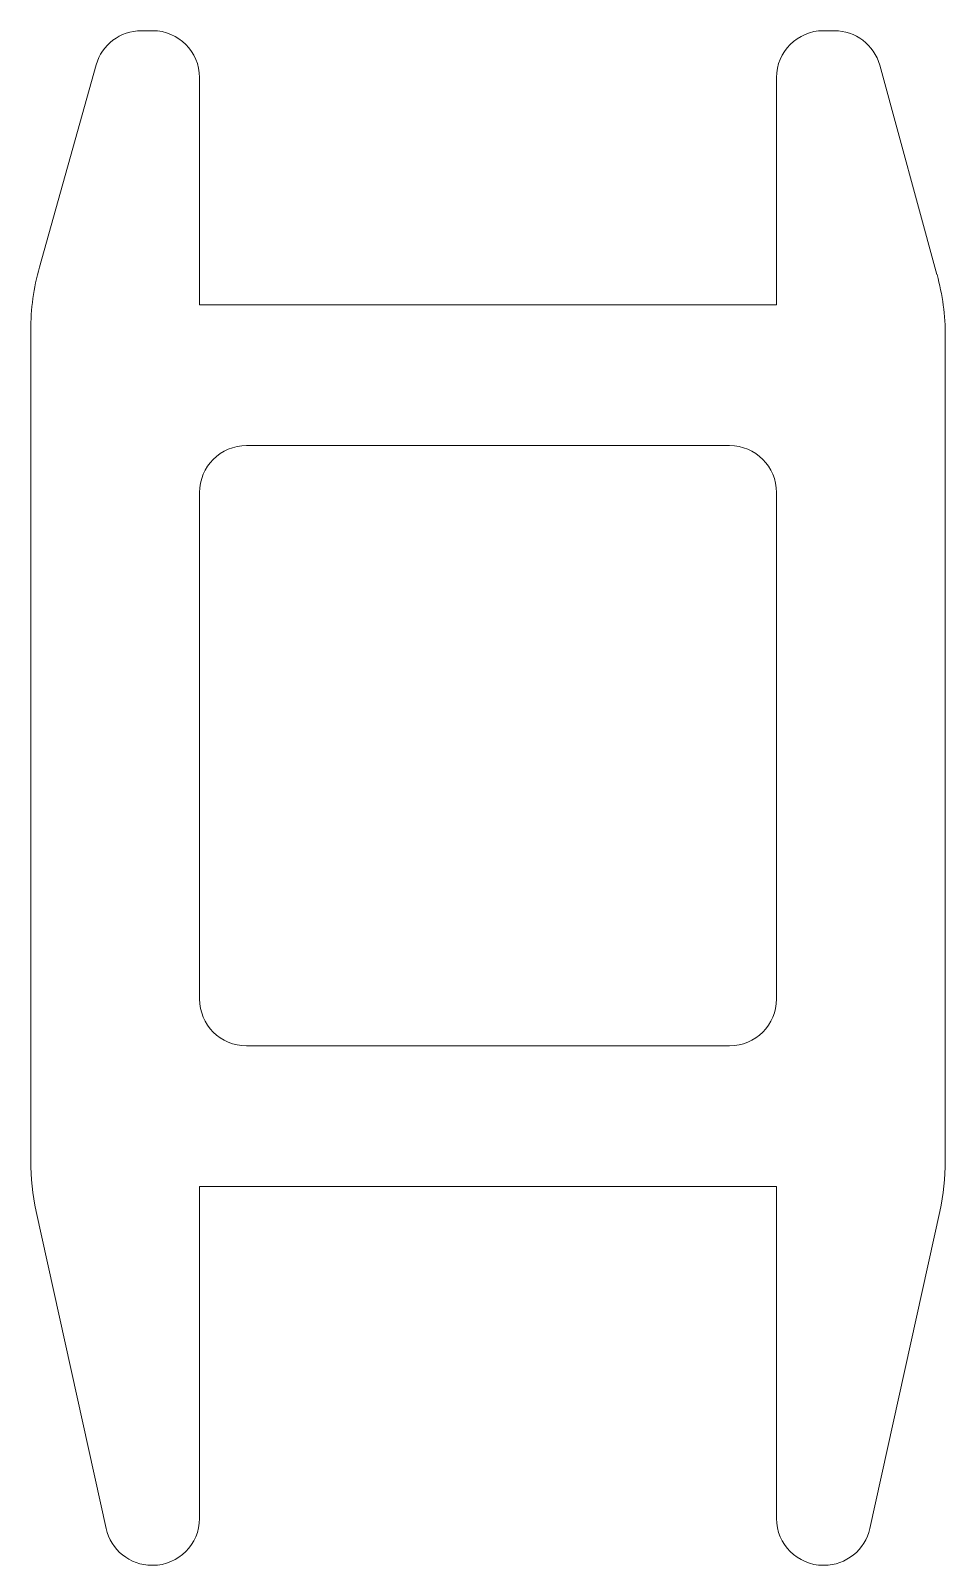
# Model space of a CAD drawing. Header units: millimetres. Extents: x 1243.7 to 1263.2, y 938.4 to 971.1.
import ezdxf

# ---------------------------------------------------------------- set-up
doc = ezdxf.new("R2010")
doc.units = ezdxf.units.MM

msp = doc.modelspace()

# ---------------------------------------------------------------- linework, layer by layer
at = {"color": 7, "linetype": 'Continuous', "lineweight": 15}
for p, q in [((1246.26, 971.126), (1246.018, 971.126)), ((1260.796, 971.126), (1260.56, 971.126)), ((1245.055, 970.396), (1243.845, 966.083)), ((1247.26, 965.277), (1247.26, 970.126)), ((1259.56, 970.126), (1259.56, 965.277)), ((1262.982, 965.925), (1261.761, 970.39)), ((1259.56, 965.277), (1247.26, 965.277)), ((1243.66, 964.733), (1243.66, 947.022)), ((1263.16, 947.022), (1263.16, 964.606)), ((1258.56, 962.277), (1248.26, 962.277)), ((1247.26, 961.277), (1247.26, 950.477)), ((1259.56, 950.477), (1259.56, 961.277)), ((1248.26, 949.477), (1258.56, 949.477)), ((1247.26, 946.477), (1259.56, 946.477)), ((1247.26, 939.398), (1247.26, 946.477)), ((1259.56, 946.477), (1259.56, 939.398)), ((1243.777, 945.945), (1245.267, 939.183)), ((1261.552, 939.183), (1263.042, 945.945)), ((1246.244, 938.398), (1246.26, 938.398)), ((1260.56, 938.398), (1260.575, 938.398))]:
    msp.add_line(p, q, dxfattribs=at)
for centre, radius, start, end in [((1246.018, 970.126), 1, 90, 164.3359), ((1246.26, 970.126), 1, 0, 90), ((1260.56, 970.126), 1, 90, 180), ((1260.796, 970.126), 1, 15.2986, 90), ((1248.66, 964.733), 5, 164.3359, 180), ((1258.16, 964.606), 5, 0, 15.2986), ((1248.26, 961.277), 1, 90, 180), ((1258.56, 961.277), 1, 360, 90), ((1248.26, 950.477), 1, 180, 270), ((1258.56, 950.477), 1, 270, 0), ((1248.66, 947.022), 5, 180, 192.4299), ((1258.16, 947.022), 5, 347.5701, 360), ((1246.26, 939.398), 1, 270, 0), ((1260.56, 939.398), 1, 180, 270), ((1246.244, 939.398), 1, 192.4299, 270), ((1260.575, 939.398), 1, 270, 347.5701)]:
    msp.add_arc(centre, radius, start, end, dxfattribs=at)

doc.saveas('drawing.dxf')
